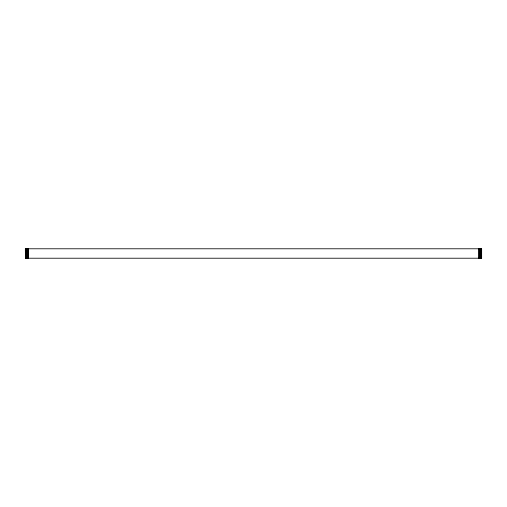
<?xml version="1.0" encoding="UTF-8"?>
<svg xmlns="http://www.w3.org/2000/svg" width="507" height="507" viewBox="0 0 507 507"><rect width="100%" height="100%" fill="white"/><g stroke="black" fill="none" stroke-linecap="round" stroke-linejoin="round"><path stroke-width="0.76" d="M25.35 258.221L481.65 258.221L481.65 248.779L25.35 248.779L25.413 258.221M481.587 248.779L481.587 258.221M481.403 248.779L481.416 258.221M481.137 248.779L481.137 258.221M480.769 248.779L480.769 258.221M480.325 248.779L480.325 258.221M479.806 248.779L479.806 258.221M479.235 248.779L479.235 258.221M478.621 248.779L478.621 258.221M28.614 248.779L28.614 258.221M28.291 248.779L28.291 258.221M27.974 248.779L27.974 258.221M27.67 248.779L27.67 258.221M27.372 248.779L27.372 258.221M27.086 248.779L27.086 258.221M26.82 248.779L26.82 258.221M26.56 248.779L26.56 258.221M26.313 248.779L26.313 258.221M26.091 248.779L26.091 258.221M25.895 248.779L25.895 258.221M25.73 248.779L25.73 258.221M25.591 248.779L25.597 258.221M25.489 248.779L25.489 258.221"/></g></svg>
